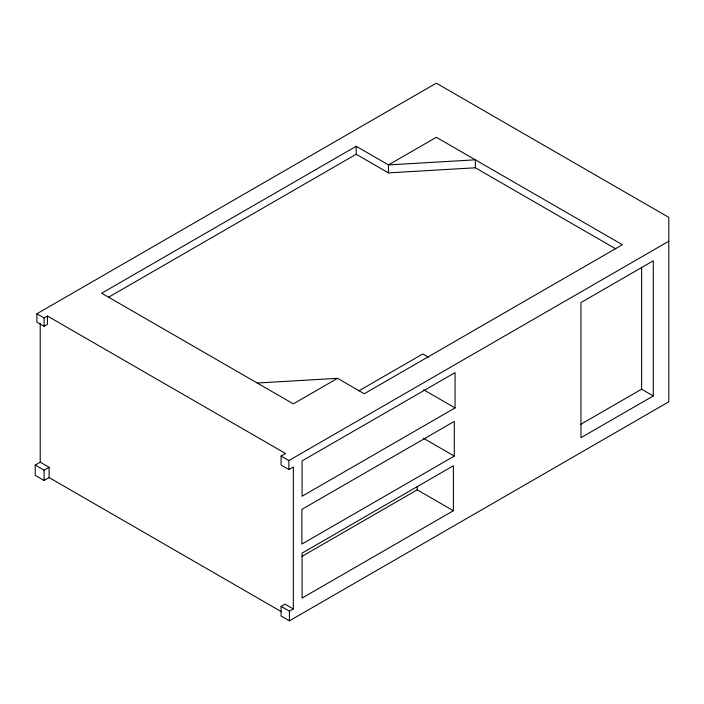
<?xml version="1.0" encoding="UTF-8"?>
<svg xmlns="http://www.w3.org/2000/svg" width="704" height="704" viewBox="0 0 704 704"><rect width="100%" height="100%" fill="white"/><g stroke="black" fill="none" stroke-linecap="round" stroke-linejoin="round"><path stroke-width="1.06" d="M36.872 313.782L436.304 83.169L668.8 217.395L668.8 401.808L289.441 620.831L281.09 616.018L281.09 606.382L284.988 604.129L293.33 608.951L293.33 466.981L288.878 469.55L281.09 465.054L281.09 456.06L285.542 453.49L47.441 316.026L44.097 317.953L36.872 313.782L36.872 322.133L44.097 326.304L47.441 324.377L47.441 316.026M356.189 146.282L101.684 293.225L293.33 403.867L337.568 378.33L364.267 393.747L622.389 244.719L436.304 137.289L388.458 164.912L356.189 146.282L356.189 154.246L108.337 297.343M49.104 477.585L44.097 480.48L35.2 475.341L35.2 465.062L40.207 462.167L49.104 467.306L49.104 477.585L281.186 611.574M35.2 465.062L44.097 470.202L49.104 467.306M358.767 390.914L422.787 353.954L428.366 357.174M281.09 456.06L288.878 460.557L668.8 241.217M455.057 407.915L302.069 496.241L302.069 460.909L455.057 372.583L455.057 407.915L423.738 389.831M454.3 456.078L301.866 544.078L301.866 509.388L454.3 421.388L454.3 456.078L423.377 438.222M302.069 556.327L417.217 489.843L453.385 510.726L453.385 465.758L302.06 553.115L302.06 598.083L453.385 510.726M580.703 424.345L641.608 389.18L653.286 395.93L653.286 260.806L580.967 302.562L580.967 437.686L653.286 395.93M281.09 606.382L289.441 611.195L293.33 608.951M356.189 154.246L388.458 172.876L475.35 167.79L615.745 248.846M257.242 383.029L337.568 378.33M641.608 267.247L641.608 389.18M475.35 167.79L475.35 159.826L388.458 164.912L388.458 172.876M417.217 486.552L417.217 489.843M289.441 611.195L289.441 620.831M288.878 460.557L288.878 469.55M44.097 317.953L44.097 326.304M44.097 470.202L44.097 480.48M40.207 323.479L40.207 462.167"/></g></svg>
